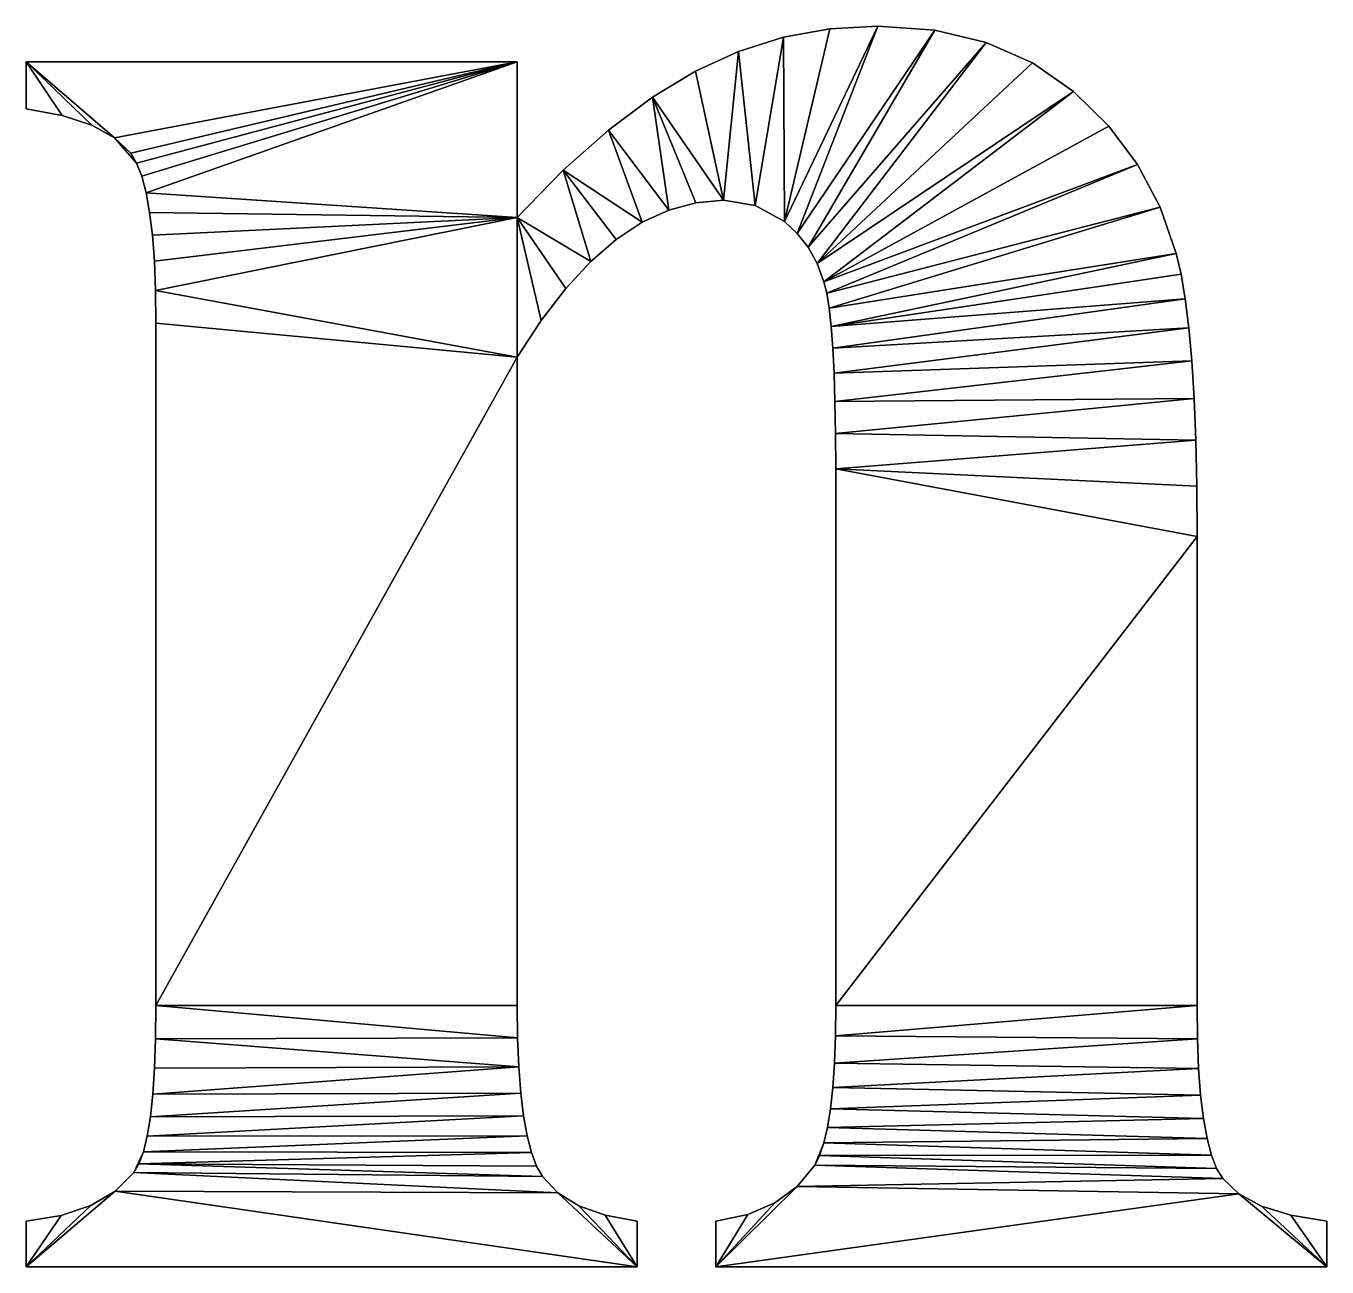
# Model space of a CAD drawing. Header units: metres. Extents: x 0.048 to 0.742, y 0 to 0.662.
import ezdxf

# ---------------------------------------------------------------- set-up
doc = ezdxf.new("R2010")
doc.units = ezdxf.units.M

msp = doc.modelspace()

# ---------------------------------------------------------------- meshes
at = {"layer": 'Armanisoft_0', "linetype": 'CONTINUOUS'}
mesh = msp.add_polyface(dxfattribs=at)
corners = [(0.476644, 0.511788), (0.661859, 0.540857), (0.477725, 0.502049), (0.475366, 0.519709), (0.653277, 0.565668), (0.473892, 0.525811), (0.641284, 0.588373), (0.470213, 0.535609), (0.560459, 0.653627), (0.58515, 0.642727), (0.607062, 0.627466), (0.465468, 0.544235), (0.532989, 0.660167), (0.459657, 0.551689), (0.502739, 0.662348), (0.45278, 0.55797), (0.452293, 0.656338), (0.47709, 0.660845), (0.437224, 0.566512), (0.428346, 0.648826), (0.476644, 0.511788, 0.229421), (0.477725, 0.502049, 0.229421), (0.661859, 0.540857, 0.229421), (0.475366, 0.519709, 0.229421), (0.653277, 0.565668, 0.229421), (0.473892, 0.525811, 0.229421), (0.641284, 0.588373, 0.229421), (0.470213, 0.535609, 0.229421), (0.58515, 0.642727, 0.229421), (0.560459, 0.653627, 0.229421), (0.607062, 0.627466, 0.229421), (0.465468, 0.544235, 0.229421), (0.532989, 0.660167, 0.229421), (0.459657, 0.551689, 0.229421), (0.502739, 0.662348, 0.229421), (0.45278, 0.55797, 0.229421), (0.47709, 0.660845, 0.229421), (0.452293, 0.656338, 0.229421), (0.437224, 0.566512, 0.229421), (0.428346, 0.648826, 0.229421), (0.452293, 0.656338), (0.428346, 0.648826), (0.428346, 0.648826, 0.229421), (0.452293, 0.656338, 0.229421), (0.47709, 0.660845), (0.47709, 0.660845, 0.229421), (0.502739, 0.662348), (0.502739, 0.662348, 0.229421), (0.532989, 0.660167), (0.532989, 0.660167, 0.229421), (0.47979, 0.461916), (0.480085, 0.444901), (0.480085, 0.444901, 0.229421), (0.47979, 0.461916, 0.229421), (0.479298, 0.477113), (0.479298, 0.477113, 0.229421), (0.47861, 0.49049), (0.47861, 0.49049, 0.229421), (0.477725, 0.502049), (0.477725, 0.502049, 0.229421), (0.476644, 0.511788), (0.476644, 0.511788, 0.229421), (0.475366, 0.519709), (0.475366, 0.519709, 0.229421), (0.473892, 0.525811), (0.473892, 0.525811, 0.229421), (0.470213, 0.535609), (0.470213, 0.535609, 0.229421), (0.465468, 0.544235), (0.465468, 0.544235, 0.229421), (0.459657, 0.551689), (0.459657, 0.551689, 0.229421), (0.45278, 0.55797), (0.45278, 0.55797, 0.229421), (0.437224, 0.566512), (0.437224, 0.566512, 0.229421), (0.420196, 0.56936), (0.420196, 0.56936, 0.229421)]
mesh.append_faces([[corners[k] for k in face] for face in [(0, 1, 2), (3, 4, 0), (5, 6, 3), (7, 8, 9), (7, 10, 5), (11, 12, 8), (11, 8, 7), (13, 14, 12), (13, 12, 11), (15, 16, 17), (15, 17, 14), (15, 14, 13), (18, 19, 16), (18, 16, 15), (20, 21, 22), (23, 20, 24), (25, 23, 26), (27, 28, 29), (27, 25, 30), (31, 29, 32), (31, 27, 29), (33, 32, 34), (33, 31, 32), (35, 36, 37), (35, 34, 36), (35, 33, 34), (38, 37, 39), (38, 35, 37), (40, 41, 42, 43), (44, 40, 43, 45), (46, 44, 45, 47), (48, 46, 47, 49), (50, 51, 52, 53), (54, 50, 53, 55), (56, 54, 55, 57), (58, 56, 57, 59), (60, 58, 59, 61), (62, 60, 61, 63), (64, 62, 63, 65), (66, 64, 65, 67), (68, 66, 67, 69), (70, 68, 69, 71), (72, 70, 71, 73), (74, 72, 73, 75), (76, 74, 75, 77)]])
mesh = msp.add_polyface(dxfattribs=at)
corners = [(0.480085, 0.444901), (0.671449, 0.463576), (0.672321, 0.441311), (0.480183, 0.426067), (0.47979, 0.461916), (0.670228, 0.483571), (0.479298, 0.477113), (0.668659, 0.501297), (0.47861, 0.49049), (0.666741, 0.516753), (0.477725, 0.502049), (0.661859, 0.540857), (0.664474, 0.52994), (0.476644, 0.511788), (0.653277, 0.565668), (0.475366, 0.519709), (0.641284, 0.588373), (0.473892, 0.525811), (0.607062, 0.627466), (0.625879, 0.608972), (0.470213, 0.535609), (0.58515, 0.642727), (0.480085, 0.444901, 0.229421), (0.672321, 0.441311, 0.229421), (0.671449, 0.463576, 0.229421), (0.480183, 0.426067, 0.229421), (0.47979, 0.461916, 0.229421), (0.670228, 0.483571, 0.229421), (0.479298, 0.477113, 0.229421), (0.668659, 0.501297, 0.229421), (0.47861, 0.49049, 0.229421), (0.666741, 0.516753, 0.229421), (0.477725, 0.502049, 0.229421), (0.664474, 0.52994, 0.229421), (0.661859, 0.540857, 0.229421), (0.476644, 0.511788, 0.229421), (0.653277, 0.565668, 0.229421), (0.475366, 0.519709, 0.229421), (0.641284, 0.588373, 0.229421), (0.473892, 0.525811, 0.229421), (0.625879, 0.608972, 0.229421), (0.607062, 0.627466, 0.229421), (0.470213, 0.535609, 0.229421), (0.58515, 0.642727, 0.229421), (0.560459, 0.653627), (0.532989, 0.660167), (0.532989, 0.660167, 0.229421), (0.560459, 0.653627, 0.229421), (0.58515, 0.642727), (0.58515, 0.642727, 0.229421), (0.607062, 0.627466), (0.607062, 0.627466, 0.229421), (0.625879, 0.608972), (0.625879, 0.608972, 0.229421), (0.641284, 0.588373), (0.641284, 0.588373, 0.229421), (0.653277, 0.565668), (0.653277, 0.565668, 0.229421), (0.661859, 0.540857), (0.661859, 0.540857, 0.229421), (0.664474, 0.52994), (0.664474, 0.52994, 0.229421), (0.666741, 0.516753), (0.666741, 0.516753, 0.229421), (0.668659, 0.501297), (0.668659, 0.501297, 0.229421), (0.670228, 0.483571), (0.670228, 0.483571, 0.229421), (0.671449, 0.463576), (0.671449, 0.463576, 0.229421), (0.672321, 0.441311), (0.672321, 0.441311, 0.229421)]
mesh.append_faces([[corners[k] for k in face] for face in [(0, 1, 2), (0, 2, 3), (4, 5, 1), (4, 1, 0), (6, 7, 5), (6, 5, 4), (8, 9, 7), (8, 7, 6), (10, 11, 12), (10, 12, 9), (10, 9, 8), (13, 14, 11), (15, 16, 14), (17, 18, 19), (17, 19, 16), (20, 21, 18), (22, 23, 24), (22, 25, 23), (26, 24, 27), (26, 22, 24), (28, 27, 29), (28, 26, 27), (30, 29, 31), (30, 28, 29), (32, 33, 34), (32, 31, 33), (32, 30, 31), (35, 34, 36), (37, 36, 38), (39, 40, 41), (39, 38, 40), (42, 41, 43), (44, 45, 46, 47), (48, 44, 47, 49), (50, 48, 49, 51), (52, 50, 51, 53), (54, 52, 53, 55), (56, 54, 55, 57), (58, 56, 57, 59), (60, 58, 59, 61), (62, 60, 61, 63), (64, 62, 63, 65), (66, 64, 65, 67), (68, 66, 67, 69), (70, 68, 69, 71)]])
mesh = msp.add_polyface(dxfattribs=at)
corners = [(0.420196, 0.56936), (0.382309, 0.624413), (0.405251, 0.638309), (0.428346, 0.648826), (0.437224, 0.566512), (0.405512, 0.56805), (0.391095, 0.56412), (0.358822, 0.606765), (0.376946, 0.55757), (0.33479, 0.585365), (0.363064, 0.548399), (0.34945, 0.536609), (0.310213, 0.560213), (0.336104, 0.522199), (0.323025, 0.505169), (0.310213, 0.485518), (0.117167, 0.521153), (0.420196, 0.56936, 0.229421), (0.405251, 0.638309, 0.229421), (0.382309, 0.624413, 0.229421), (0.428346, 0.648826, 0.229421), (0.437224, 0.566512, 0.229421), (0.405512, 0.56805, 0.229421), (0.391095, 0.56412, 0.229421), (0.358822, 0.606765, 0.229421), (0.376946, 0.55757, 0.229421), (0.33479, 0.585365, 0.229421), (0.363064, 0.548399, 0.229421), (0.34945, 0.536609, 0.229421), (0.310213, 0.560213, 0.229421), (0.336104, 0.522199, 0.229421), (0.323025, 0.505169, 0.229421), (0.310213, 0.485518, 0.229421), (0.117167, 0.521153, 0.229421), (0.112103, 0.573368, 0.229421), (0.310213, 0.643293, 0.229421), (0.310213, 0.560213), (0.310213, 0.643293), (0.310213, 0.643293, 0.229421), (0.310213, 0.560213, 0.229421), (0.33479, 0.585365), (0.33479, 0.585365, 0.229421), (0.358822, 0.606765), (0.358822, 0.606765, 0.229421), (0.382309, 0.624413), (0.382309, 0.624413, 0.229421), (0.405251, 0.638309), (0.405251, 0.638309, 0.229421), (0.428346, 0.648826), (0.428346, 0.648826, 0.229421), (0.405512, 0.56805), (0.420196, 0.56936), (0.420196, 0.56936, 0.229421), (0.405512, 0.56805, 0.229421), (0.391095, 0.56412), (0.391095, 0.56412, 0.229421), (0.376946, 0.55757), (0.376946, 0.55757, 0.229421), (0.363064, 0.548399), (0.363064, 0.548399, 0.229421), (0.34945, 0.536609), (0.34945, 0.536609, 0.229421), (0.336104, 0.522199), (0.336104, 0.522199, 0.229421), (0.323025, 0.505169), (0.323025, 0.505169, 0.229421), (0.310213, 0.485518), (0.310213, 0.485518, 0.229421)]
mesh.append_faces([[corners[k] for k in face] for face in [(0, 1, 2), (0, 2, 3), (0, 3, 4), (5, 1, 0), (6, 7, 1), (6, 1, 5), (8, 9, 7), (8, 7, 6), (10, 9, 8), (11, 12, 9), (11, 9, 10), (13, 12, 11), (14, 12, 13), (15, 12, 14), (16, 12, 15), (17, 18, 19), (17, 20, 18), (17, 21, 20), (22, 17, 19), (23, 19, 24), (23, 22, 19), (25, 24, 26), (25, 23, 24), (27, 25, 26), (28, 26, 29), (28, 27, 26), (30, 28, 29), (31, 30, 29), (32, 31, 29), (33, 32, 29), (34, 29, 35), (36, 37, 38, 39), (40, 36, 39, 41), (42, 40, 41, 43), (44, 42, 43, 45), (46, 44, 45, 47), (48, 46, 47, 49), (50, 51, 52, 53), (54, 50, 53, 55), (56, 54, 55, 57), (58, 56, 57, 59), (60, 58, 59, 61), (62, 60, 61, 63), (64, 62, 63, 65), (66, 64, 65, 67)]])
mesh = msp.add_polyface(dxfattribs=at)
corners = [(0.117378, 0.503811), (0.310213, 0.485518), (0.117378, 0.139482), (0.117167, 0.521153), (0.116534, 0.53678), (0.310213, 0.560213), (0.115479, 0.550691), (0.114002, 0.562887), (0.112103, 0.573368), (0.310213, 0.643293), (0.109782, 0.582133), (0.107038, 0.589183), (0.103873, 0.594517), (0.095318, 0.602709), (0.048018, 0.643293), (0.083157, 0.609377), (0.06739, 0.614521), (0.048018, 0.61814), (0.117378, 0.503811, 0.229421), (0.117378, 0.139482, 0.229421), (0.310213, 0.485518, 0.229421), (0.117167, 0.521153, 0.229421), (0.116534, 0.53678, 0.229421), (0.310213, 0.560213, 0.229421), (0.115479, 0.550691, 0.229421), (0.114002, 0.562887, 0.229421), (0.112103, 0.573368, 0.229421), (0.109782, 0.582133, 0.229421), (0.310213, 0.643293, 0.229421), (0.107038, 0.589183, 0.229421), (0.103873, 0.594517, 0.229421), (0.095318, 0.602709, 0.229421), (0.048018, 0.643293, 0.229421), (0.083157, 0.609377, 0.229421), (0.06739, 0.614521, 0.229421), (0.048018, 0.61814, 0.229421), (0.117167, 0.521153), (0.117378, 0.503811), (0.117378, 0.503811, 0.229421), (0.117167, 0.521153, 0.229421), (0.116534, 0.53678), (0.116534, 0.53678, 0.229421), (0.115479, 0.550691), (0.115479, 0.550691, 0.229421), (0.114002, 0.562887), (0.114002, 0.562887, 0.229421), (0.112103, 0.573368), (0.112103, 0.573368, 0.229421), (0.109782, 0.582133), (0.109782, 0.582133, 0.229421), (0.107038, 0.589183), (0.107038, 0.589183, 0.229421), (0.103873, 0.594517), (0.103873, 0.594517, 0.229421), (0.095318, 0.602709), (0.095318, 0.602709, 0.229421), (0.083157, 0.609377), (0.083157, 0.609377, 0.229421), (0.06739, 0.614521), (0.06739, 0.614521, 0.229421), (0.048018, 0.61814), (0.048018, 0.61814, 0.229421), (0.048018, 0.643293), (0.048018, 0.643293, 0.229421), (0.310213, 0.643293), (0.310213, 0.643293, 0.229421)]
mesh.append_faces([[corners[k] for k in face] for face in [(0, 1, 2), (3, 1, 0), (4, 5, 3), (6, 5, 4), (7, 5, 6), (8, 9, 5), (8, 5, 7), (10, 9, 8), (11, 9, 10), (12, 9, 11), (13, 9, 12), (13, 12, 11), (14, 9, 13), (14, 13, 15), (14, 15, 16), (14, 16, 17), (18, 19, 20), (21, 18, 20), (22, 21, 23), (24, 22, 23), (25, 24, 23), (26, 25, 23), (27, 26, 28), (29, 27, 28), (30, 29, 28), (31, 30, 28), (31, 29, 30), (32, 31, 28), (32, 33, 31), (32, 34, 33), (32, 35, 34), (36, 37, 38, 39), (40, 36, 39, 41), (42, 40, 41, 43), (44, 42, 43, 45), (46, 44, 45, 47), (48, 46, 47, 49), (50, 48, 49, 51), (52, 50, 51, 53), (54, 52, 53, 55), (56, 54, 55, 57), (58, 56, 57, 59), (60, 58, 59, 61), (62, 60, 61, 63), (64, 62, 63, 65)]])
mesh = msp.add_polyface(dxfattribs=at)
corners = [(0.06679, 0.027517), (0.048018, 0), (0.048018, 0.02439), (0.082632, 0.032891), (0.095544, 0.040513), (0.374238, 0), (0.105526, 0.050383), (0.331921, 0.039581), (0.108304, 0.055027), (0.323704, 0.048249), (0.110711, 0.061526), (0.317802, 0.061127), (0.112748, 0.06988), (0.315483, 0.070049), (0.114415, 0.08009), (0.313586, 0.080625), (0.115711, 0.092155), (0.312111, 0.092857), (0.116637, 0.106075), (0.311057, 0.106744), (0.117193, 0.121851), (0.117378, 0.139482), (0.310213, 0.485518), (0.310213, 0.139482), (0.310424, 0.122285), (0.06679, 0.027517, 0.229421), (0.048018, 0.02439, 0.229421), (0.048018, 0, 0.229421), (0.082632, 0.032891, 0.229421), (0.095544, 0.040513, 0.229421), (0.374238, 0, 0.229421), (0.105526, 0.050383, 0.229421), (0.331921, 0.039581, 0.229421), (0.108304, 0.055027, 0.229421), (0.323704, 0.048249, 0.229421), (0.110711, 0.061526, 0.229421), (0.317802, 0.061127, 0.229421), (0.112748, 0.06988, 0.229421), (0.315483, 0.070049, 0.229421), (0.114415, 0.08009, 0.229421), (0.313586, 0.080625, 0.229421), (0.115711, 0.092155, 0.229421), (0.312111, 0.092857, 0.229421), (0.116637, 0.106075, 0.229421), (0.311057, 0.106744, 0.229421), (0.117193, 0.121851, 0.229421), (0.117378, 0.139482, 0.229421), (0.310424, 0.122285, 0.229421), (0.048018, 0), (0.374238, 0), (0.374238, 0, 0.229421), (0.048018, 0, 0.229421), (0.048018, 0.02439), (0.048018, 0.02439, 0.229421), (0.06679, 0.027517), (0.06679, 0.027517, 0.229421), (0.082632, 0.032891), (0.082632, 0.032891, 0.229421), (0.095544, 0.040513), (0.095544, 0.040513, 0.229421), (0.105526, 0.050383), (0.105526, 0.050383, 0.229421), (0.108304, 0.055027), (0.108304, 0.055027, 0.229421), (0.110711, 0.061526), (0.110711, 0.061526, 0.229421), (0.112748, 0.06988), (0.112748, 0.06988, 0.229421), (0.114415, 0.08009), (0.114415, 0.08009, 0.229421), (0.115711, 0.092155), (0.115711, 0.092155, 0.229421), (0.116637, 0.106075), (0.116637, 0.106075, 0.229421), (0.117193, 0.121851), (0.117193, 0.121851, 0.229421), (0.117378, 0.139482), (0.117378, 0.139482, 0.229421), (0.117378, 0.503811), (0.117378, 0.503811, 0.229421)]
mesh.append_faces([[corners[k] for k in face] for face in [(0, 1, 2), (3, 1, 0), (4, 5, 1), (4, 1, 3), (6, 7, 4), (8, 9, 6), (10, 11, 8), (10, 8, 6), (12, 13, 10), (14, 15, 12), (16, 17, 14), (18, 19, 16), (20, 19, 18), (21, 22, 23), (21, 24, 20), (25, 26, 27), (28, 25, 27), (29, 27, 30), (29, 28, 27), (31, 29, 32), (33, 31, 34), (35, 33, 36), (35, 31, 33), (37, 35, 38), (39, 37, 40), (41, 39, 42), (43, 41, 44), (45, 43, 44), (46, 45, 47), (48, 49, 50, 51), (52, 48, 51, 53), (54, 52, 53, 55), (56, 54, 55, 57), (58, 56, 57, 59), (60, 58, 59, 61), (62, 60, 61, 63), (64, 62, 63, 65), (66, 64, 65, 67), (68, 66, 67, 69), (70, 68, 69, 71), (72, 70, 71, 73), (74, 72, 73, 75), (76, 74, 75, 77), (78, 76, 77, 79)]])
mesh = msp.add_polyface(dxfattribs=at)
corners = [(0.43325, 0.028036), (0.416159, 0), (0.416159, 0.02439), (0.374238, 0), (0.331921, 0.039581), (0.343083, 0.032716), (0.357188, 0.027652), (0.374238, 0.02439), (0.095544, 0.040513), (0.105526, 0.050383), (0.323704, 0.048249), (0.108304, 0.055027), (0.317802, 0.061127), (0.320542, 0.05386), (0.110711, 0.061526), (0.315483, 0.070049), (0.112748, 0.06988), (0.313586, 0.080625), (0.114415, 0.08009), (0.312111, 0.092857), (0.115711, 0.092155), (0.311057, 0.106744), (0.117193, 0.121851), (0.310424, 0.122285), (0.117378, 0.139482), (0.310213, 0.139482), (0.43325, 0.028036, 0.229421), (0.416159, 0.02439, 0.229421), (0.416159, 0, 0.229421), (0.374238, 0, 0.229421), (0.343083, 0.032716, 0.229421), (0.331921, 0.039581, 0.229421), (0.357188, 0.027652, 0.229421), (0.374238, 0.02439, 0.229421), (0.095544, 0.040513, 0.229421), (0.105526, 0.050383, 0.229421), (0.323704, 0.048249, 0.229421), (0.108304, 0.055027, 0.229421), (0.320542, 0.05386, 0.229421), (0.317802, 0.061127, 0.229421), (0.110711, 0.061526, 0.229421), (0.315483, 0.070049, 0.229421), (0.112748, 0.06988, 0.229421), (0.313586, 0.080625, 0.229421), (0.114415, 0.08009, 0.229421), (0.312111, 0.092857, 0.229421), (0.115711, 0.092155, 0.229421), (0.311057, 0.106744, 0.229421), (0.117193, 0.121851, 0.229421), (0.310424, 0.122285, 0.229421), (0.117378, 0.139482, 0.229421), (0.310213, 0.139482, 0.229421), (0.310213, 0.485518, 0.229421), (0.416159, 0.02439), (0.416159, 0), (0.416159, 0, 0.229421), (0.416159, 0.02439, 0.229421), (0.43325, 0.028036), (0.43325, 0.028036, 0.229421), (0.310213, 0.139482), (0.310213, 0.485518), (0.310213, 0.485518, 0.229421), (0.310213, 0.139482, 0.229421), (0.310424, 0.122285), (0.310424, 0.122285, 0.229421), (0.311057, 0.106744), (0.311057, 0.106744, 0.229421), (0.312111, 0.092857), (0.312111, 0.092857, 0.229421), (0.313586, 0.080625), (0.313586, 0.080625, 0.229421), (0.315483, 0.070049), (0.315483, 0.070049, 0.229421), (0.317802, 0.061127), (0.317802, 0.061127, 0.229421), (0.320542, 0.05386), (0.320542, 0.05386, 0.229421), (0.323704, 0.048249), (0.323704, 0.048249, 0.229421), (0.331921, 0.039581), (0.331921, 0.039581, 0.229421), (0.343083, 0.032716), (0.343083, 0.032716, 0.229421), (0.357188, 0.027652), (0.357188, 0.027652, 0.229421), (0.374238, 0.02439), (0.374238, 0.02439, 0.229421), (0.374238, 0), (0.374238, 0, 0.229421)]
mesh.append_faces([[corners[k] for k in face] for face in [(0, 1, 2), (3, 4, 5), (3, 5, 6), (3, 6, 7), (8, 4, 3), (9, 10, 4), (11, 12, 13), (11, 13, 10), (14, 15, 12), (16, 17, 15), (18, 19, 17), (20, 21, 19), (22, 23, 21), (24, 25, 23), (26, 27, 28), (29, 30, 31), (29, 32, 30), (29, 33, 32), (34, 29, 31), (35, 31, 36), (37, 38, 39), (37, 36, 38), (40, 39, 41), (42, 41, 43), (44, 43, 45), (46, 45, 47), (48, 47, 49), (50, 51, 52), (50, 49, 51), (53, 54, 55, 56), (57, 53, 56, 58), (59, 60, 61, 62), (63, 59, 62, 64), (65, 63, 64, 66), (67, 65, 66, 68), (69, 67, 68, 70), (71, 69, 70, 72), (73, 71, 72, 74), (75, 73, 74, 76), (77, 75, 76, 78), (79, 77, 78, 80), (81, 79, 80, 82), (83, 81, 82, 84), (85, 83, 84, 86), (87, 85, 86, 88)]])
mesh = msp.add_polyface(dxfattribs=at)
corners = [(0.475793, 0.074481), (0.676441, 0.079289), (0.678366, 0.068629), (0.477373, 0.08433), (0.674943, 0.091704), (0.478603, 0.095754), (0.673874, 0.105875), (0.479481, 0.108754), (0.673232, 0.121801), (0.480007, 0.12333), (0.673018, 0.139482), (0.480183, 0.139482), (0.673018, 0.389973), (0.480183, 0.426067), (0.672321, 0.441311), (0.672844, 0.416777), (0.475793, 0.074481, 0.229421), (0.678366, 0.068629, 0.229421), (0.676441, 0.079289, 0.229421), (0.473862, 0.066208, 0.229421), (0.477373, 0.08433, 0.229421), (0.674943, 0.091704, 0.229421), (0.478603, 0.095754, 0.229421), (0.673874, 0.105875, 0.229421), (0.479481, 0.108754, 0.229421), (0.673232, 0.121801, 0.229421), (0.480007, 0.12333, 0.229421), (0.673018, 0.139482, 0.229421), (0.480183, 0.139482, 0.229421), (0.673018, 0.389973, 0.229421), (0.480183, 0.426067, 0.229421), (0.672844, 0.416777, 0.229421), (0.672321, 0.441311, 0.229421), (0.672844, 0.416777), (0.672321, 0.441311), (0.672321, 0.441311, 0.229421), (0.672844, 0.416777, 0.229421), (0.673018, 0.389973), (0.673018, 0.389973, 0.229421), (0.673018, 0.139482), (0.673018, 0.139482, 0.229421), (0.673232, 0.121801), (0.673232, 0.121801, 0.229421), (0.673874, 0.105875), (0.673874, 0.105875, 0.229421), (0.674943, 0.091704), (0.674943, 0.091704, 0.229421), (0.676441, 0.079289), (0.676441, 0.079289, 0.229421), (0.678366, 0.068629), (0.678366, 0.068629, 0.229421), (0.475793, 0.074481), (0.473862, 0.066208), (0.473862, 0.066208, 0.229421), (0.475793, 0.074481, 0.229421), (0.477373, 0.08433), (0.477373, 0.08433, 0.229421), (0.478603, 0.095754), (0.478603, 0.095754, 0.229421), (0.479481, 0.108754), (0.479481, 0.108754, 0.229421), (0.480007, 0.12333), (0.480007, 0.12333, 0.229421), (0.480183, 0.139482), (0.480183, 0.139482, 0.229421), (0.480183, 0.426067), (0.480183, 0.426067, 0.229421), (0.480085, 0.444901), (0.480085, 0.444901, 0.229421)]
mesh.append_faces([[corners[k] for k in face] for face in [(0, 1, 2), (3, 4, 1), (3, 1, 0), (5, 6, 4), (5, 4, 3), (7, 8, 6), (7, 6, 5), (9, 10, 8), (9, 8, 7), (11, 12, 10), (11, 10, 9), (13, 14, 15), (13, 15, 12), (13, 12, 11), (16, 17, 18), (16, 19, 17), (20, 18, 21), (20, 16, 18), (22, 21, 23), (22, 20, 21), (24, 23, 25), (24, 22, 23), (26, 25, 27), (26, 24, 25), (28, 27, 29), (28, 26, 27), (30, 31, 32), (30, 29, 31), (30, 28, 29), (33, 34, 35, 36), (37, 33, 36, 38), (39, 37, 38, 40), (41, 39, 40, 42), (43, 41, 42, 44), (45, 43, 44, 46), (47, 45, 46, 48), (49, 47, 48, 50), (51, 52, 53, 54), (55, 51, 54, 56), (57, 55, 56, 58), (59, 57, 58, 60), (61, 59, 60, 62), (63, 61, 62, 64), (65, 63, 64, 66), (67, 65, 66, 68)]])
mesh = msp.add_polyface(dxfattribs=at)
corners = [(0.742378, 0), (0.695321, 0.03898), (0.70747, 0.032448), (0.723156, 0.027585), (0.742378, 0.02439), (0.416159, 0), (0.447745, 0.034251), (0.43325, 0.028036), (0.459644, 0.043035), (0.686708, 0.047179), (0.468945, 0.054389), (0.683499, 0.052574), (0.471579, 0.059511), (0.680719, 0.059724), (0.473862, 0.066208), (0.678366, 0.068629), (0.475793, 0.074481), (0.742378, 0, 0.229421), (0.70747, 0.032448, 0.229421), (0.695321, 0.03898, 0.229421), (0.723156, 0.027585, 0.229421), (0.742378, 0.02439, 0.229421), (0.416159, 0, 0.229421), (0.447745, 0.034251, 0.229421), (0.43325, 0.028036, 0.229421), (0.459644, 0.043035, 0.229421), (0.686708, 0.047179, 0.229421), (0.468945, 0.054389, 0.229421), (0.683499, 0.052574, 0.229421), (0.471579, 0.059511, 0.229421), (0.680719, 0.059724, 0.229421), (0.473862, 0.066208, 0.229421), (0.678366, 0.068629, 0.229421), (0.680719, 0.059724), (0.678366, 0.068629), (0.678366, 0.068629, 0.229421), (0.680719, 0.059724, 0.229421), (0.683499, 0.052574), (0.683499, 0.052574, 0.229421), (0.686708, 0.047179), (0.686708, 0.047179, 0.229421), (0.695321, 0.03898), (0.695321, 0.03898, 0.229421), (0.70747, 0.032448), (0.70747, 0.032448, 0.229421), (0.723156, 0.027585), (0.723156, 0.027585, 0.229421), (0.742378, 0.02439), (0.742378, 0.02439, 0.229421), (0.742378, 0), (0.742378, 0, 0.229421), (0.416159, 0), (0.416159, 0, 0.229421), (0.447745, 0.034251), (0.43325, 0.028036), (0.43325, 0.028036, 0.229421), (0.447745, 0.034251, 0.229421), (0.459644, 0.043035), (0.459644, 0.043035, 0.229421), (0.468945, 0.054389), (0.468945, 0.054389, 0.229421), (0.471579, 0.059511), (0.471579, 0.059511, 0.229421), (0.473862, 0.066208), (0.473862, 0.066208, 0.229421)]
mesh.append_faces([[corners[k] for k in face] for face in [(0, 1, 2), (0, 2, 3), (0, 3, 4), (5, 1, 0), (6, 5, 7), (8, 9, 1), (8, 1, 5), (8, 5, 6), (10, 11, 9), (10, 9, 8), (12, 13, 11), (12, 11, 10), (14, 15, 13), (14, 13, 12), (14, 12, 10), (16, 15, 14), (17, 18, 19), (17, 20, 18), (17, 21, 20), (22, 17, 19), (23, 24, 22), (25, 19, 26), (25, 22, 19), (25, 23, 22), (27, 26, 28), (27, 25, 26), (29, 28, 30), (29, 27, 28), (31, 30, 32), (31, 29, 30), (31, 27, 29), (33, 34, 35, 36), (37, 33, 36, 38), (39, 37, 38, 40), (41, 39, 40, 42), (43, 41, 42, 44), (45, 43, 44, 46), (47, 45, 46, 48), (49, 47, 48, 50), (51, 49, 50, 52), (53, 54, 55, 56), (57, 53, 56, 58), (59, 57, 58, 60), (61, 59, 60, 62), (63, 61, 62, 64)]])

doc.saveas('drawing.dxf')
